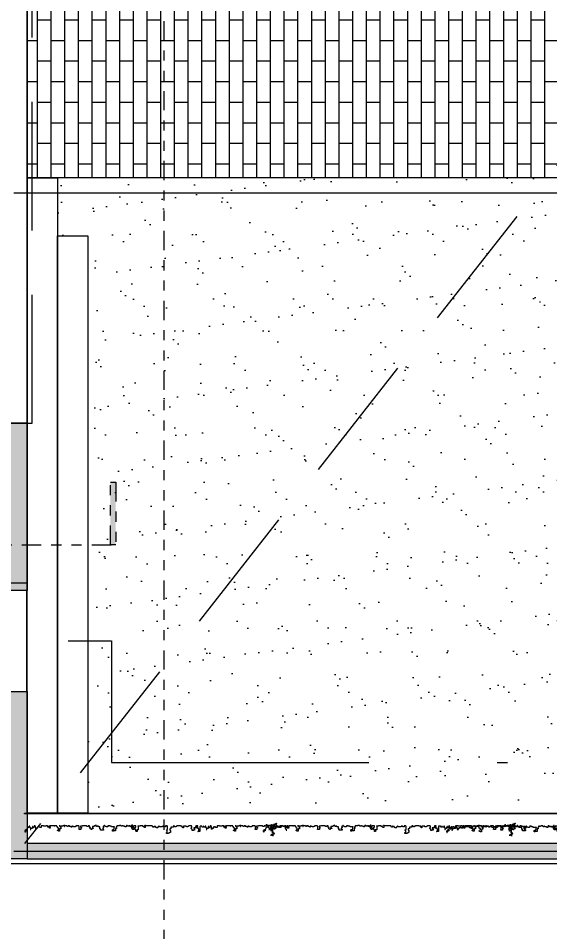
# Model space of a CAD drawing. Header units: metres. Extents: x -54 to 264, y -14 to 31.
# Drawn here: x 5.87 to 11.12, y -0.67 to 8.35 of the extents above; entities that cross this region are included whole.
import ezdxf
from ezdxf.enums import TextEntityAlignment as Align

# ---------------------------------------------------------------- set-up
doc = ezdxf.new("R2010")
doc.units = ezdxf.units.M
doc.header["$LTSCALE"] = 0.001
for name, pattern in [('CENTERX2', [101.6, 63.5, -12.7, 12.7, -12.7]), ('DIVIDEX2', [63.5, 25.4, -12.7, 0, -12.7, 0, -12.7]), ('HIDDENX2', [19.05, 12.7, -6.35])]:
    doc.linetypes.add(name, pattern=pattern)
doc.layers.get('0').update_dxf_attribs({"lineweight": 13, "true_color": 0x000000})
for name, color, linetype, lineweight, true_color in [('Jach-Anotaciones-Hatch-Lum100%', 7, 'Continuous', 13, 0x000000), ('Jach-Anotaciones-Hatch-Lum50%', 9, 'Continuous', 13, 0x808080), ('Jach-Anotaciones-Hatch-Lum80%', 250, 'Continuous', 13, 0x333333), ('JACH-Anotaciones-Lineas-CORTE', 7, 'DIVIDEX2', 18, 0x000000), ('JACH-Anotaciones-Lineas-CORTE @ 0.075', 7, 'DIVIDEX2', 18, 0x000000), ('JACH-Anotaciones-Lineas-EJES', 7, 'CENTERX2', 9, 0x666666), ('JACH-Arq-Lineas-Piso', 7, 'Continuous', 13, 0x1a1a1a), ('JACH-Arq-Lineas-Proyeccion', 250, 'HIDDENX2', 13, 0x333333), ('JACH-Arq-Líneas-ProyeccionCerramientos', 7, 'HIDDENX2', 13, 0x000000), ('JACH-Arq-Mobiliario01-', 250, 'Continuous', 9, 0x333333), ('JACH-ArqPaisaje-Vegetación', 7, 'Continuous', 13, 0x999999)]:
    doc.layers.add(name, color=color, linetype=linetype, lineweight=lineweight, true_color=true_color)
doc.layers.add('JACH-Arq-Muros01-Carga', color=3, linetype='Continuous', lineweight=25)
doc.styles.add('01c-Arial-JACH(3mm)', font='arial.ttf', dxfattribs={"height": 3})

# ---------------------------------------------------------------- blocks, each defined once
blk = doc.blocks.new('A$C686239C3')
at = {"linetype": 'Continuous'}
for p, q in [((0.026, 3.382), (0.026, 3.398)), ((0.026, 3.398), (0.03, 3.398)), ((0.042, 3.382), (0.026, 3.382)), ((0.03, 3.398), (0.03, 3.402)), ((0.03, 3.402), (0.034, 3.402)), ((0.034, 3.434), (0.034, 3.446)), ((0.034, 3.446), (0.042, 3.446)), ((0.038, 3.434), (0.034, 3.434)), ((0.034, 3.402), (0.034, 3.422)), ((0.034, 3.422), (0.038, 3.422)), ((0.038, 3.43), (0.038, 3.434)), ((0.042, 3.43), (0.038, 3.43)), ((0.038, 3.422), (0.038, 3.426)), ((0.038, 3.426), (0.042, 3.426)), ((0.042, 3.446), (0.042, 3.45)), ((0.042, 3.45), (0.046, 3.45)), ((0.042, 3.426), (0.042, 3.43)), ((0.042, 3.378), (0.042, 3.382)), ((0.046, 3.378), (0.042, 3.378)), ((0.046, 3.45), (0.046, 3.454)), ((0.046, 3.454), (0.051, 3.454)), ((0.046, 3.366), (0.046, 3.378)), ((0.049, 3.458), (0.057, 3.458)), ((0.049, 3.45), (0.049, 3.458)), ((0.053, 3.462), (0.053, 3.43)), ((0.057, 3.462), (0.053, 3.462)), ((0.053, 3.43), (0.065, 3.43)), ((0.057, 3.458), (0.057, 3.462)), ((0.065, 3.43), (0.065, 3.434)), ((0.065, 3.434), (0.069, 3.434)), ((0.069, 3.442), (0.085, 3.442)), ((0.069, 3.434), (0.069, 3.442)), ((0.085, 3.45), (0.089, 3.45)), ((0.085, 3.442), (0.085, 3.45)), ((0.089, 3.45), (0.089, 3.454)), ((0, 3.321), (0, 3.317)), ((0, 3.317), (0.004, 3.317)), ((0, 3.305), (0, 3.302)), ((0.004, 3.305), (0, 3.305)), ((0, 3.302), (0.008, 3.302)), ((0.004, 3.317), (0.004, 3.305)), ((0.008, 3.302), (0.008, 3.298)), ((0.008, 3.298), (0.016, 3.298)), ((0.011, 3.29), (0.011, 3.31)), ((0.011, 3.31), (0.027, 3.31)), ((0.012, 3.298), (0.012, 3.278)), ((0.016, 3.298), (0.012, 3.298)), ((0.012, 3.278), (0.02, 3.278)), ((0.014, 3.248), (0.022, 3.248)), ((0.02, 3.26), (0.015, 3.26)), ((0.015, 3.26), (0.015, 3.258)), ((0.015, 3.258), (0.019, 3.258)), ((0.016, 3.253), (0.015, 3.253)), ((0.015, 3.253), (0.015, 3.251)), ((0.015, 3.251), (0.016, 3.251)), ((0.019, 3.255), (0.016, 3.255)), ((0.016, 3.255), (0.016, 3.253)), ((0.016, 3.251), (0.016, 3.249)), ((0.029, 3.256), (0.017, 3.256)), ((0.017, 3.256), (0.017, 3.252)), ((0.023, 3.284), (0.018, 3.284)), ((0.018, 3.284), (0.018, 3.281)), ((0.018, 3.281), (0.025, 3.281)), ((0.019, 3.258), (0.019, 3.255)), ((0.02, 3.278), (0.02, 3.292)), ((0.02, 3.292), (0.023, 3.292)), ((0.02, 3.259), (0.02, 3.26)), ((0.024, 3.259), (0.02, 3.259)), ((0.022, 3.267), (0.021, 3.267)), ((0.021, 3.267), (0.021, 3.265)), ((0.021, 3.265), (0.025, 3.265)), ((0.025, 3.269), (0.022, 3.269)), ((0.022, 3.269), (0.022, 3.267)), ((0.022, 3.248), (0.022, 3.244)), ((0.023, 3.292), (0.023, 3.284)), ((0.025, 3.27), (0.023, 3.27)), ((0.023, 3.27), (0.023, 3.266)), ((0.023, 3.266), (0.025, 3.266)), ((0.026, 3.26), (0.024, 3.26)), ((0.024, 3.26), (0.024, 3.259)), ((0.025, 3.281), (0.025, 3.287)), ((0.025, 3.287), (0.029, 3.287)), ((0.029, 3.271), (0.025, 3.271)), ((0.025, 3.271), (0.025, 3.27)), ((0.025, 3.266), (0.025, 3.269)), ((0.025, 3.265), (0.025, 3.26)), ((0.025, 3.26), (0.026, 3.26)), ((0.037, 3.252), (0.025, 3.252)), ((0.025, 3.252), (0.029, 3.252)), ((0.038, 3.326), (0.026, 3.326)), ((0.026, 3.326), (0.034, 3.326)), ((0.027, 3.31), (0.027, 3.306)), ((0.027, 3.306), (0.039, 3.306)), ((0.039, 3.276), (0.028, 3.276)), ((0.028, 3.276), (0.028, 3.269)), ((0.028, 3.269), (0.029, 3.269)), ((0.029, 3.287), (0.029, 3.281)), ((0.029, 3.281), (0.035, 3.281)), ((0.029, 3.269), (0.029, 3.271)), ((0.029, 3.252), (0.029, 3.256)), ((0.038, 3.346), (0.03, 3.346)), ((0.03, 3.346), (0.034, 3.346)), ((0.034, 3.358), (0.034, 3.362)), ((0.034, 3.362), (0.042, 3.362)), ((0.034, 3.346), (0.034, 3.358)), ((0.034, 3.358), (0.038, 3.358)), ((0.038, 3.358), (0.034, 3.358)), ((0.034, 3.326), (0.034, 3.334)), ((0.034, 3.334), (0.038, 3.334)), ((0.034, 3.314), (0.034, 3.322)), ((0.034, 3.322), (0.038, 3.322)), ((0.042, 3.314), (0.034, 3.314)), ((0.039, 3.306), (0.035, 3.306)), ((0.035, 3.306), (0.035, 3.302)), ((0.035, 3.302), (0.047, 3.302)), ((0.035, 3.281), (0.035, 3.287)), ((0.035, 3.287), (0.04, 3.287)), ((0.038, 3.289), (0.036, 3.289)), ((0.036, 3.289), (0.036, 3.274)), ((0.037, 3.248), (0.037, 3.252)), ((0.053, 3.248), (0.037, 3.248)), ((0.038, 3.334), (0.038, 3.346)), ((0.038, 3.322), (0.038, 3.326)), ((0.039, 3.297), (0.038, 3.297)), ((0.038, 3.297), (0.04, 3.297)), ((0.038, 3.283), (0.038, 3.289)), ((0.04, 3.283), (0.038, 3.283)), ((0.039, 3.293), (0.039, 3.297)), ((0.04, 3.297), (0.04, 3.299)), ((0.04, 3.299), (0.044, 3.299)), ((0.04, 3.287), (0.04, 3.283)), ((0.04, 3.28), (0.04, 3.276)), ((0.052, 3.28), (0.04, 3.28)), ((0.042, 3.362), (0.042, 3.366)), ((0.042, 3.366), (0.046, 3.366)), ((0.042, 3.31), (0.042, 3.314)), ((0.05, 3.31), (0.042, 3.31)), ((0.044, 3.299), (0.044, 3.297)), ((0.044, 3.297), (0.049, 3.297)), ((0.045, 3.3), (0.045, 3.303)), ((0.045, 3.303), (0.048, 3.303)), ((0.049, 3.3), (0.045, 3.3)), ((0.047, 3.302), (0.047, 3.306)), ((0.048, 3.307), (0.048, 3.309)), ((0.049, 3.307), (0.048, 3.307)), ((0.048, 3.303), (0.048, 3.305)), ((0.048, 3.305), (0.049, 3.305)), ((0.048, 3.26), (0.052, 3.26)), ((0.056, 3.26), (0.048, 3.26)), ((0.049, 3.305), (0.049, 3.307)), ((0.049, 3.297), (0.049, 3.3)), ((0.052, 3.26), (0.052, 3.28)), ((0.053, 3.268), (0.053, 3.248)), ((0.085, 3.268), (0.053, 3.268)), ((0.056, 3.256), (0.056, 3.26)), ((0.064, 3.256), (0.056, 3.256)), ((0.06, 3.252), (0.064, 3.252)), ((0.06, 3.241), (0.06, 3.252)), ((0.064, 3.252), (0.064, 3.256)), ((0.085, 3.264), (0.085, 3.268)), ((0.121, 3.264), (0.085, 3.264)), ((0.088, 3.268), (0.088, 3.256)), ((0.112, 3.268), (0.088, 3.268)), ((0.088, 3.256), (0.092, 3.256)), ((0.092, 3.256), (0.092, 3.252)), ((0.092, 3.252), (0.096, 3.252)), ((0.096, 3.252), (0.096, 3.248)), ((0.096, 3.248), (0.1, 3.248)), ((0.1, 3.248), (0.1, 3.244)), ((0.112, 3.272), (0.112, 3.268)), ((0.116, 3.272), (0.112, 3.272)), ((0.116, 3.276), (0.116, 3.272)), ((0.128, 3.276), (0.116, 3.276)), ((0.137, 3.272), (0.121, 3.272)), ((0.121, 3.272), (0.121, 3.264)), ((0.128, 3.284), (0.128, 3.276)), ((0.132, 3.284), (0.128, 3.284)), ((0.132, 3.288), (0.132, 3.284)), ((0.136, 3.288), (0.132, 3.288)), ((0.136, 3.276), (0.136, 3.288)), ((0.14, 3.276), (0.136, 3.276)), ((0.137, 3.264), (0.137, 3.272)), ((0.141, 3.264), (0.137, 3.264)), ((0.14, 3.272), (0.14, 3.276)), ((0.144, 3.272), (0.14, 3.272)), ((0.141, 3.252), (0.141, 3.264)), ((0.144, 3.252), (0.141, 3.252)), ((0.144, 3.268), (0.144, 3.272)), ((0.152, 3.268), (0.144, 3.268)), ((0.148, 3.256), (0.144, 3.256)), ((0.144, 3.256), (0.144, 3.252)), ((0.148, 3.252), (0.148, 3.256)), ((0.152, 3.252), (0.148, 3.252)), ((0.152, 3.272), (0.152, 3.268)), ((0.168, 3.272), (0.152, 3.272)), ((0.16, 3.268), (0.152, 3.268)), ((0.152, 3.268), (0.156, 3.268)), ((0.152, 3.248), (0.152, 3.252)), ((0.16, 3.248), (0.152, 3.248)), ((0.156, 3.268), (0.156, 3.264)), ((0.156, 3.264), (0.16, 3.264)), ((0.022, 3.192), (0.018, 3.192)), ((0.018, 3.192), (0.018, 3.18)), ((0.018, 3.18), (0.022, 3.18)), ((0.022, 3.244), (0.03, 3.244)), ((0.03, 3.196), (0.022, 3.196)), ((0.022, 3.196), (0.022, 3.192)), ((0.022, 3.18), (0.022, 3.176)), ((0.022, 3.176), (0.038, 3.176)), ((0.03, 3.236), (0.026, 3.236)), ((0.026, 3.236), (0.026, 3.232)), ((0.026, 3.232), (0.038, 3.232)), ((0.03, 3.224), (0.026, 3.224)), ((0.026, 3.224), (0.026, 3.212)), ((0.026, 3.212), (0.034, 3.212)), ((0.03, 3.2), (0.026, 3.2)), ((0.026, 3.2), (0.03, 3.2)), ((0.028, 3.161), (0.028, 3.182)), ((0.028, 3.161), (0.032, 3.161)), ((0.03, 3.244), (0.03, 3.236)), ((0.038, 3.232), (0.03, 3.232)), ((0.03, 3.232), (0.03, 3.224)), ((0.034, 3.212), (0.03, 3.212)), ((0.03, 3.212), (0.03, 3.2)), ((0.03, 3.2), (0.03, 3.196)), ((0.032, 3.161), (0.032, 3.153)), ((0.032, 3.153), (0.04, 3.153)), ((0.032, 3.133), (0.032, 3.126)), ((0.036, 3.133), (0.032, 3.133)), ((0.036, 3.137), (0.036, 3.133)), ((0.04, 3.137), (0.036, 3.137)), ((0.04, 3.153), (0.04, 3.137)), ((0.064, 3.241), (0.06, 3.241)), ((0.064, 3.237), (0.064, 3.241)), ((0.072, 3.237), (0.064, 3.237)), ((0.072, 3.233), (0.072, 3.237)), ((0.08, 3.233), (0.072, 3.233)), ((0.08, 3.244), (0.08, 3.233)), ((0.1, 3.244), (0.08, 3.244)), ((0.028, 3.126), (0.028, 3.106)), ((0.032, 3.126), (0.028, 3.126)), ((0.028, 3.106), (0.032, 3.106)), ((0.028, 3.026), (0.028, 2.998)), ((0.032, 3.026), (0.028, 3.026)), ((0.032, 3.106), (0.032, 3.078)), ((0.032, 3.078), (0.036, 3.078)), ((0.032, 3.03), (0.032, 3.026)), ((0.036, 3.03), (0.032, 3.03)), ((0.036, 3.078), (0.036, 3.054)), ((0.036, 3.054), (0.048, 3.054)), ((0.036, 3.038), (0.036, 3.03)), ((0.072, 3.038), (0.036, 3.038)), ((0.048, 3.062), (0.052, 3.062)), ((0.048, 3.054), (0.048, 3.062)), ((0.052, 3.066), (0.06, 3.066)), ((0.052, 3.062), (0.052, 3.066)), ((0.06, 3.066), (0.06, 3.058)), ((0.06, 3.058), (0.08, 3.058)), ((0.072, 3.034), (0.072, 3.038)), ((0.08, 3.034), (0.072, 3.034)), ((0.08, 3.058), (0.08, 3.034)), ((0.028, 2.998), (0.032, 2.998)), ((0.032, 2.998), (0.032, 2.994)), ((0.032, 2.994), (0.04, 2.994)), ((0.032, 2.91), (0.032, 2.89)), ((0.036, 2.91), (0.032, 2.91)), ((0.032, 2.89), (0.04, 2.89)), ((0.036, 2.95), (0.036, 2.938)), ((0.04, 2.95), (0.036, 2.95)), ((0.036, 2.938), (0.048, 2.938)), ((0.036, 2.914), (0.036, 2.91)), ((0.044, 2.914), (0.036, 2.914)), ((0.04, 2.994), (0.04, 2.986)), ((0.04, 2.986), (0.044, 2.986)), ((0.04, 2.962), (0.04, 2.95)), ((0.044, 2.962), (0.04, 2.962)), ((0.044, 2.922), (0.04, 2.922)), ((0.04, 2.922), (0.04, 2.914)), ((0.04, 2.914), (0.044, 2.914)), ((0.04, 2.89), (0.04, 2.878)), ((0.044, 2.986), (0.044, 2.962)), ((0.044, 2.93), (0.044, 2.922)), ((0.048, 2.93), (0.044, 2.93)), ((0.048, 2.938), (0.048, 2.93)), ((0.024, 2.846), (0.024, 2.834)), ((0.032, 2.846), (0.024, 2.846)), ((0.024, 2.834), (0.028, 2.834)), ((0.028, 2.87), (0.028, 2.846)), ((0.032, 2.87), (0.028, 2.87)), ((0.028, 2.846), (0.036, 2.846)), ((0.028, 2.834), (0.028, 2.826)), ((0.028, 2.826), (0.032, 2.826)), ((0.028, 2.782), (0.028, 2.77)), ((0.036, 2.782), (0.028, 2.782)), ((0.028, 2.778), (0.032, 2.778)), ((0.028, 2.77), (0.028, 2.778)), ((0.032, 2.874), (0.032, 2.87)), ((0.036, 2.874), (0.032, 2.874)), ((0.032, 2.842), (0.032, 2.846)), ((0.04, 2.842), (0.032, 2.842)), ((0.032, 2.826), (0.032, 2.818)), ((0.032, 2.818), (0.036, 2.818)), ((0.032, 2.782), (0.04, 2.782)), ((0.032, 2.778), (0.032, 2.782)), ((0.036, 2.878), (0.036, 2.874)), ((0.04, 2.878), (0.036, 2.878)), ((0.036, 2.846), (0.036, 2.838)), ((0.036, 2.838), (0.04, 2.838)), ((0.036, 2.818), (0.036, 2.782)), ((0.04, 2.838), (0.04, 2.842)), ((0.04, 2.786), (0.044, 2.786)), ((0.04, 2.782), (0.04, 2.786)), ((0.044, 2.794), (0.068, 2.794)), ((0.044, 2.786), (0.044, 2.794)), ((0.068, 2.794), (0.068, 2.782)), ((0.068, 2.782), (0.072, 2.782)), ((0.072, 2.782), (0.072, 2.778)), ((0.072, 2.778), (0.1, 2.778)), ((0.1, 2.778), (0.1, 2.762)), ((0.028, 2.698), (0.028, 2.674)), ((0.032, 2.698), (0.028, 2.698)), ((0.028, 2.674), (0.032, 2.674)), ((0.032, 2.742), (0.032, 2.714)), ((0.04, 2.742), (0.032, 2.742)), ((0.032, 2.714), (0.036, 2.714)), ((0.032, 2.71), (0.032, 2.706)), ((0.036, 2.71), (0.032, 2.71)), ((0.032, 2.71), (0.036, 2.71)), ((0.032, 2.706), (0.032, 2.71)), ((0.032, 2.706), (0.032, 2.698)), ((0.036, 2.706), (0.032, 2.706)), ((0.032, 2.674), (0.032, 2.654)), ((0.032, 2.654), (0.04, 2.654)), ((0.036, 2.714), (0.036, 2.71)), ((0.036, 2.71), (0.036, 2.706)), ((0.04, 2.746), (0.04, 2.742)), ((0.044, 2.746), (0.04, 2.746)), ((0.04, 2.654), (0.04, 2.65)), ((0.04, 2.65), (0.048, 2.65)), ((0.044, 2.75), (0.044, 2.746)), ((0.052, 2.75), (0.044, 2.75)), ((0.048, 2.654), (0.048, 2.65)), ((0.048, 2.65), (0.048, 2.654)), ((0.048, 2.65), (0.052, 2.65)), ((0.048, 2.642), (0.048, 2.65)), ((0.048, 2.65), (0.052, 2.65)), ((0.052, 2.754), (0.052, 2.75)), ((0.06, 2.754), (0.052, 2.754)), ((0.052, 2.654), (0.06, 2.654)), ((0.052, 2.65), (0.052, 2.654)), ((0.052, 2.65), (0.052, 2.642)), ((0.06, 2.766), (0.06, 2.754)), ((0.076, 2.766), (0.06, 2.766)), ((0.06, 2.654), (0.06, 2.642)), ((0.076, 2.762), (0.076, 2.766)), ((0.084, 2.762), (0.076, 2.762)), ((0.084, 2.754), (0.084, 2.762)), ((0.088, 2.754), (0.084, 2.754)), ((0.088, 2.75), (0.088, 2.754)), ((0.092, 2.75), (0.088, 2.75)), ((0.092, 2.754), (0.092, 2.75)), ((0.096, 2.754), (0.092, 2.754)), ((0.096, 2.762), (0.096, 2.754)), ((0.1, 2.762), (0.096, 2.762)), ((0.028, 2.618), (0.028, 2.602)), ((0.036, 2.618), (0.028, 2.618)), ((0.028, 2.602), (0.036, 2.602)), ((0.032, 2.642), (0.032, 2.634)), ((0.036, 2.642), (0.032, 2.642)), ((0.032, 2.638), (0.036, 2.638)), ((0.032, 2.634), (0.032, 2.638)), ((0.032, 2.566), (0.032, 2.534)), ((0.036, 2.566), (0.032, 2.566)), ((0.032, 2.534), (0.052, 2.534)), ((0.036, 2.646), (0.036, 2.642)), ((0.036, 2.642), (0.036, 2.646)), ((0.036, 2.642), (0.048, 2.642)), ((0.036, 2.638), (0.036, 2.642)), ((0.052, 2.642), (0.036, 2.642)), ((0.036, 2.622), (0.036, 2.618)), ((0.048, 2.622), (0.036, 2.622)), ((0.036, 2.602), (0.036, 2.566)), ((0.044, 2.63), (0.044, 2.626)), ((0.048, 2.63), (0.044, 2.63)), ((0.044, 2.626), (0.048, 2.626)), ((0.048, 2.634), (0.048, 2.63)), ((0.052, 2.634), (0.048, 2.634)), ((0.048, 2.626), (0.048, 2.622)), ((0.052, 2.642), (0.052, 2.634)), ((0.06, 2.642), (0.052, 2.642)), ((0.052, 2.534), (0.052, 2.518)), ((0.032, 2.454), (0.032, 2.442)), ((0.04, 2.454), (0.032, 2.454)), ((0.032, 2.442), (0.044, 2.442)), ((0.04, 2.458), (0.04, 2.454)), ((0.052, 2.458), (0.04, 2.458)), ((0.04, 2.426), (0.04, 2.418)), ((0.056, 2.426), (0.04, 2.426)), ((0.04, 2.418), (0.048, 2.418)), ((0.044, 2.51), (0.044, 2.498)), ((0.048, 2.51), (0.044, 2.51)), ((0.044, 2.498), (0.048, 2.498)), ((0.044, 2.442), (0.044, 2.438)), ((0.044, 2.438), (0.048, 2.438)), ((0.048, 2.518), (0.048, 2.506)), ((0.052, 2.518), (0.048, 2.518)), ((0.048, 2.506), (0.048, 2.51)), ((0.048, 2.498), (0.048, 2.482)), ((0.048, 2.482), (0.064, 2.482)), ((0.048, 2.438), (0.048, 2.434)), ((0.048, 2.434), (0.056, 2.434)), ((0.048, 2.418), (0.048, 2.414)), ((0.048, 2.414), (0.064, 2.414)), ((0.052, 2.462), (0.052, 2.458)), ((0.072, 2.462), (0.052, 2.462)), ((0.056, 2.434), (0.056, 2.426)), ((0.064, 2.482), (0.064, 2.466)), ((0.064, 2.466), (0.08, 2.466)), ((0.064, 2.414), (0.064, 2.402)), ((0.072, 2.466), (0.072, 2.462)), ((0.08, 2.466), (0.072, 2.466)), ((0.036, 2.386), (0.036, 2.378)), ((0.052, 2.386), (0.036, 2.386)), ((0.036, 2.378), (0.044, 2.378)), ((0.036, 2.358), (0.036, 2.354)), ((0.044, 2.358), (0.036, 2.358)), ((0.036, 2.354), (0.048, 2.354)), ((0.036, 2.334), (0.036, 2.31)), ((0.04, 2.334), (0.036, 2.334)), ((0.036, 2.31), (0.04, 2.31)), ((0.04, 2.338), (0.04, 2.334)), ((0.048, 2.338), (0.04, 2.338)), ((0.04, 2.31), (0.04, 2.306)), ((0.04, 2.306), (0.104, 2.306)), ((0.044, 2.378), (0.044, 2.374)), ((0.044, 2.374), (0.048, 2.374)), ((0.044, 2.362), (0.044, 2.358)), ((0.048, 2.362), (0.044, 2.362)), ((0.048, 2.374), (0.048, 2.362)), ((0.048, 2.354), (0.048, 2.338)), ((0.052, 2.39), (0.052, 2.386)), ((0.056, 2.39), (0.052, 2.39)), ((0.056, 2.394), (0.056, 2.39)), ((0.06, 2.394), (0.056, 2.394)), ((0.06, 2.398), (0.06, 2.394)), ((0.08, 2.398), (0.06, 2.398)), ((0.06, 2.29), (0.06, 2.266)), ((0.068, 2.29), (0.06, 2.29)), ((0.064, 2.402), (0.068, 2.402)), ((0.068, 2.402), (0.068, 2.394)), ((0.068, 2.394), (0.076, 2.394)), ((0.068, 2.294), (0.068, 2.29)), ((0.096, 2.294), (0.068, 2.294)), ((0.076, 2.394), (0.076, 2.39)), ((0.076, 2.39), (0.08, 2.39)), ((0.08, 2.39), (0.08, 2.398)), ((0.096, 2.29), (0.096, 2.294)), ((0.1, 2.29), (0.096, 2.29)), ((0.1, 2.286), (0.1, 2.29)), ((0.104, 2.286), (0.1, 2.286)), ((0.104, 2.306), (0.104, 2.282)), ((0.104, 2.282), (0.104, 2.286)), ((0.028, 2.278), (0.028, 2.254)), ((0.04, 2.278), (0.028, 2.278)), ((0.028, 2.254), (0.04, 2.254)), ((0.032, 2.198), (0.032, 2.162)), ((0.036, 2.198), (0.032, 2.198)), ((0.036, 2.202), (0.036, 2.198)), ((0.052, 2.202), (0.036, 2.202)), ((0.04, 2.274), (0.04, 2.278)), ((0.044, 2.274), (0.04, 2.274)), ((0.04, 2.254), (0.04, 2.25)), ((0.04, 2.25), (0.052, 2.25)), ((0.044, 2.262), (0.044, 2.274)), ((0.048, 2.262), (0.044, 2.262)), ((0.048, 2.266), (0.048, 2.262)), ((0.06, 2.266), (0.048, 2.266)), ((0.052, 2.254), (0.056, 2.254)), ((0.052, 2.25), (0.052, 2.254)), ((0.052, 2.198), (0.052, 2.202)), ((0.056, 2.198), (0.052, 2.198)), ((0.056, 2.254), (0.056, 2.226)), ((0.056, 2.226), (0.064, 2.226)), ((0.056, 2.194), (0.056, 2.198)), ((0.064, 2.194), (0.056, 2.194)), ((0.064, 2.23), (0.068, 2.23)), ((0.064, 2.226), (0.064, 2.23)), ((0.064, 2.198), (0.064, 2.194)), ((0.068, 2.198), (0.064, 2.198)), ((0.068, 2.238), (0.088, 2.238)), ((0.068, 2.23), (0.068, 2.238)), ((0.068, 2.202), (0.068, 2.198)), ((0.072, 2.202), (0.068, 2.202)), ((0.072, 2.206), (0.072, 2.202)), ((0.092, 2.206), (0.072, 2.206)), ((0.088, 2.238), (0.088, 2.222)), ((0.088, 2.222), (0.092, 2.222)), ((0.092, 2.222), (0.092, 2.206)), ((0.032, 2.162), (0.036, 2.162)), ((0.032, 2.05), (0.032, 2.006)), ((0.036, 2.05), (0.032, 2.05)), ((0.036, 2.162), (0.036, 2.154)), ((0.036, 2.154), (0.04, 2.154)), ((0.036, 2.126), (0.036, 2.09)), ((0.04, 2.126), (0.036, 2.126)), ((0.036, 2.09), (0.056, 2.09)), ((0.036, 2.074), (0.036, 2.05)), ((0.048, 2.074), (0.036, 2.074)), ((0.04, 2.154), (0.04, 2.15)), ((0.04, 2.15), (0.044, 2.15)), ((0.04, 2.13), (0.04, 2.126)), ((0.044, 2.13), (0.04, 2.13)), ((0.044, 2.15), (0.044, 2.13)), ((0.048, 2.078), (0.048, 2.074)), ((0.052, 2.078), (0.048, 2.078)), ((0.052, 2.082), (0.052, 2.078)), ((0.056, 2.082), (0.052, 2.082)), ((0.056, 2.09), (0.056, 2.082)), ((0.032, 2.006), (0.036, 2.006)), ((0.032, 1.97), (0.032, 1.958)), ((0.036, 1.97), (0.032, 1.97)), ((0.032, 1.958), (0.048, 1.958)), ((0.036, 2.006), (0.036, 1.994)), ((0.036, 1.994), (0.044, 1.994)), ((0.036, 1.974), (0.036, 1.97)), ((0.04, 1.974), (0.036, 1.974)), ((0.04, 1.978), (0.04, 1.974)), ((0.044, 1.978), (0.04, 1.978)), ((0.044, 1.994), (0.044, 1.978)), ((0.048, 1.958), (0.048, 1.926)), ((0.048, 1.926), (0.068, 1.926)), ((0.068, 1.926), (0.068, 1.91)), ((0.032, 1.874), (0.032, 1.854)), ((0.036, 1.874), (0.032, 1.874)), ((0.032, 1.854), (0.044, 1.854)), ((0.036, 1.882), (0.036, 1.874)), ((0.08, 1.882), (0.036, 1.882)), ((0.036, 1.834), (0.036, 1.815)), ((0.04, 1.834), (0.036, 1.834)), ((0.036, 1.815), (0.044, 1.815)), ((0.04, 1.838), (0.04, 1.834)), ((0.044, 1.838), (0.04, 1.838)), ((0.044, 1.854), (0.044, 1.838)), ((0.044, 1.815), (0.044, 1.775)), ((0.068, 1.91), (0.088, 1.91)), ((0.08, 1.874), (0.08, 1.882)), ((0.084, 1.874), (0.08, 1.874)), ((0.084, 1.87), (0.084, 1.874)), ((0.092, 1.87), (0.084, 1.87)), ((0.088, 1.914), (0.092, 1.914)), ((0.088, 1.91), (0.088, 1.914)), ((0.092, 1.918), (0.119, 1.918)), ((0.092, 1.914), (0.092, 1.918)), ((0.092, 1.874), (0.092, 1.87)), ((0.096, 1.874), (0.092, 1.874)), ((0.096, 1.878), (0.096, 1.874)), ((0.119, 1.878), (0.096, 1.878)), ((0.119, 1.918), (0.119, 1.91)), ((0.119, 1.91), (0.123, 1.91)), ((0.119, 1.866), (0.119, 1.878)), ((0.131, 1.866), (0.119, 1.866)), ((0.123, 1.91), (0.123, 1.902)), ((0.123, 1.902), (0.127, 1.902)), ((0.127, 1.902), (0.127, 1.894)), ((0.127, 1.894), (0.131, 1.894)), ((0.131, 1.894), (0.131, 1.866)), ((0.036, 1.771), (0.036, 1.767)), ((0.04, 1.771), (0.036, 1.771)), ((0.036, 1.767), (0.04, 1.767)), ((0.036, 1.707), (0.036, 1.703)), ((0.04, 1.707), (0.036, 1.707)), ((0.036, 1.703), (0.048, 1.703)), ((0.04, 1.775), (0.04, 1.771)), ((0.044, 1.775), (0.04, 1.775)), ((0.04, 1.767), (0.04, 1.763)), ((0.04, 1.763), (0.044, 1.763)), ((0.04, 1.723), (0.04, 1.707)), ((0.04, 1.719), (0.04, 1.723)), ((0.04, 1.723), (0.04, 1.719)), ((0.044, 1.723), (0.04, 1.723)), ((0.04, 1.687), (0.04, 1.683)), ((0.048, 1.687), (0.04, 1.687)), ((0.044, 1.763), (0.044, 1.755)), ((0.044, 1.755), (0.056, 1.755)), ((0.044, 1.727), (0.044, 1.723)), ((0.052, 1.727), (0.044, 1.727)), ((0.048, 1.703), (0.048, 1.687)), ((0.052, 1.735), (0.052, 1.727)), ((0.056, 1.735), (0.052, 1.735)), ((0.056, 1.755), (0.056, 1.735)), ((0.02, 1.587), (0.052, 1.587)), ((0.02, 1.583), (0.02, 1.587)), ((0.024, 1.583), (0.02, 1.583)), ((0.024, 1.591), (0.024, 1.583)), ((0.032, 1.591), (0.024, 1.591)), ((0.028, 1.679), (0.028, 1.671)), ((0.036, 1.679), (0.028, 1.679)), ((0.028, 1.671), (0.032, 1.671)), ((0.032, 1.671), (0.032, 1.591)), ((0.036, 1.683), (0.036, 1.679)), ((0.04, 1.683), (0.036, 1.683)), ((0.04, 1.571), (0.04, 1.555)), ((0.048, 1.571), (0.04, 1.571)), ((0.048, 1.575), (0.048, 1.571)), ((0.052, 1.575), (0.048, 1.575)), ((0.052, 1.587), (0.052, 1.575)), ((0.028, 1.551), (0.028, 1.539)), ((0.032, 1.551), (0.028, 1.551)), ((0.028, 1.539), (0.032, 1.539)), ((0.028, 1.495), (0.084, 1.495)), ((0.036, 1.495), (0.028, 1.495)), ((0.028, 1.459), (0.028, 1.431)), ((0.032, 1.459), (0.028, 1.459)), ((0.032, 1.555), (0.032, 1.551)), ((0.04, 1.555), (0.032, 1.555)), ((0.032, 1.539), (0.032, 1.519)), ((0.032, 1.519), (0.036, 1.519)), ((0.032, 1.463), (0.032, 1.459)), ((0.048, 1.463), (0.032, 1.463)), ((0.036, 1.519), (0.036, 1.491)), ((0.036, 1.491), (0.036, 1.495)), ((0.048, 1.455), (0.048, 1.463)), ((0.08, 1.455), (0.048, 1.455)), ((0.08, 1.459), (0.08, 1.455)), ((0.084, 1.459), (0.08, 1.459)), ((0.084, 1.495), (0.084, 1.475)), ((0.084, 1.475), (0.092, 1.475)), ((0.084, 1.463), (0.084, 1.459)), ((0.1, 1.463), (0.084, 1.463)), ((0.092, 1.479), (0.104, 1.479)), ((0.092, 1.475), (0.092, 1.479)), ((0.1, 1.467), (0.1, 1.463)), ((0.104, 1.467), (0.1, 1.467)), ((0.104, 1.479), (0.104, 1.467)), ((0.015, 1.414), (0.041, 1.414)), ((0.02, 1.419), (0.02, 1.407)), ((0.02, 1.407), (0.028, 1.407)), ((0.028, 1.351), (0.024, 1.351)), ((0.024, 1.351), (0.024, 1.339)), ((0.024, 1.339), (0.028, 1.339)), ((0.028, 1.431), (0.04, 1.431)), ((0.028, 1.407), (0.028, 1.403)), ((0.028, 1.403), (0.036, 1.403)), ((0.036, 1.355), (0.028, 1.355)), ((0.028, 1.355), (0.028, 1.351)), ((0.028, 1.339), (0.028, 1.335)), ((0.028, 1.335), (0.044, 1.335)), ((0.036, 1.395), (0.032, 1.395)), ((0.032, 1.395), (0.032, 1.391)), ((0.032, 1.391), (0.044, 1.391)), ((0.036, 1.383), (0.032, 1.383)), ((0.032, 1.383), (0.032, 1.371)), ((0.032, 1.371), (0.04, 1.371)), ((0.036, 1.359), (0.032, 1.359)), ((0.032, 1.359), (0.036, 1.359)), ((0.036, 1.419), (0.048, 1.419)), ((0.036, 1.407), (0.036, 1.419)), ((0.04, 1.407), (0.036, 1.407)), ((0.036, 1.403), (0.036, 1.395)), ((0.044, 1.391), (0.036, 1.391)), ((0.036, 1.391), (0.036, 1.383)), ((0.04, 1.371), (0.036, 1.371)), ((0.036, 1.371), (0.036, 1.359)), ((0.036, 1.359), (0.036, 1.355)), ((0.04, 1.431), (0.04, 1.427)), ((0.04, 1.427), (0.052, 1.427)), ((0.04, 1.411), (0.04, 1.407)), ((0.048, 1.411), (0.04, 1.411)), ((0.044, 1.335), (0.044, 1.319)), ((0.048, 1.427), (0.052, 1.427)), ((0.048, 1.419), (0.048, 1.427)), ((0.048, 1.415), (0.048, 1.411)), ((0.056, 1.415), (0.048, 1.415)), ((0.052, 1.431), (0.06, 1.431)), ((0.052, 1.427), (0.052, 1.431)), ((0.052, 1.427), (0.052, 1.423)), ((0.052, 1.423), (0.056, 1.423)), ((0.056, 1.407), (0.052, 1.407)), ((0.056, 1.423), (0.056, 1.415)), ((0.056, 1.411), (0.056, 1.407)), ((0.06, 1.411), (0.056, 1.411)), ((0.06, 1.435), (0.076, 1.435)), ((0.06, 1.431), (0.06, 1.435)), ((0.06, 1.415), (0.06, 1.411)), ((0.068, 1.415), (0.06, 1.415)), ((0.068, 1.419), (0.068, 1.415)), ((0.076, 1.419), (0.068, 1.419)), ((0.076, 1.435), (0.076, 1.419)), ((0.028, 1.267), (0.024, 1.267)), ((0.024, 1.267), (0.024, 1.247)), ((0.024, 1.247), (0.028, 1.247)), ((0.032, 1.291), (0.028, 1.291)), ((0.028, 1.291), (0.028, 1.287)), ((0.028, 1.287), (0.032, 1.287)), ((0.036, 1.271), (0.028, 1.271)), ((0.028, 1.271), (0.028, 1.267)), ((0.028, 1.247), (0.028, 1.239)), ((0.028, 1.239), (0.032, 1.239)), ((0.032, 1.223), (0.028, 1.223)), ((0.028, 1.223), (0.028, 1.211)), ((0.028, 1.211), (0.04, 1.211)), ((0.036, 1.295), (0.032, 1.295)), ((0.032, 1.295), (0.032, 1.291)), ((0.032, 1.287), (0.032, 1.283)), ((0.032, 1.283), (0.036, 1.283)), ((0.032, 1.239), (0.032, 1.223)), ((0.04, 1.315), (0.036, 1.315)), ((0.036, 1.315), (0.036, 1.295)), ((0.036, 1.283), (0.036, 1.271)), ((0.044, 1.319), (0.04, 1.319)), ((0.04, 1.319), (0.04, 1.315)), ((0.04, 1.211), (0.04, 1.207)), ((0.04, 1.207), (0.044, 1.207)), ((0.044, 1.207), (0.044, 1.203)), ((0.044, 1.203), (0.052, 1.203)), ((0.052, 1.203), (0.052, 1.207)), ((0.052, 1.207), (0.064, 1.207)), ((0.064, 1.207), (0.064, 1.195)), ((0.036, 1.119), (0.028, 1.119)), ((0.028, 1.119), (0.028, 1.099)), ((0.028, 1.099), (0.032, 1.099)), ((0.032, 1.099), (0.032, 1.095)), ((0.032, 1.095), (0.044, 1.095)), ((0.04, 1.139), (0.036, 1.139)), ((0.036, 1.139), (0.036, 1.119)), ((0.044, 1.143), (0.04, 1.143)), ((0.04, 1.143), (0.04, 1.139)), ((0.048, 1.183), (0.044, 1.183)), ((0.044, 1.183), (0.044, 1.143)), ((0.044, 1.095), (0.044, 1.071)), ((0.048, 1.179), (0.048, 1.183)), ((0.072, 1.179), (0.048, 1.179)), ((0.064, 1.195), (0.096, 1.195)), ((0.072, 1.175), (0.072, 1.179)), ((0.076, 1.175), (0.072, 1.175)), ((0.076, 1.167), (0.076, 1.175)), ((0.08, 1.167), (0.076, 1.167)), ((0.08, 1.159), (0.08, 1.167)), ((0.084, 1.159), (0.08, 1.159)), ((0.084, 1.155), (0.084, 1.159)), ((0.1, 1.155), (0.084, 1.155)), ((0.096, 1.195), (0.096, 1.167)), ((0.096, 1.167), (0.1, 1.167)), ((0.1, 1.167), (0.1, 1.155)), ((0.028, 1.051), (0.024, 1.051)), ((0.024, 1.051), (0.024, 1.047)), ((0.024, 1.047), (0.036, 1.047)), ((0.036, 1.055), (0.028, 1.055)), ((0.028, 1.055), (0.028, 1.051)), ((0.04, 1.059), (0.036, 1.059)), ((0.036, 1.059), (0.036, 1.055)), ((0.036, 1.047), (0.036, 1.035)), ((0.036, 1.035), (0.052, 1.035)), ((0.044, 0.971), (0.036, 0.971)), ((0.036, 0.971), (0.036, 0.955)), ((0.044, 1.071), (0.04, 1.071)), ((0.04, 1.071), (0.04, 1.059)), ((0.068, 0.991), (0.044, 0.991)), ((0.044, 0.991), (0.044, 0.971)), ((0.052, 1.035), (0.052, 1.039)), ((0.052, 1.039), (0.056, 1.039)), ((0.056, 1.039), (0.056, 1.035)), ((0.056, 1.035), (0.06, 1.035)), ((0.06, 1.035), (0.06, 1.027)), ((0.06, 1.027), (0.068, 1.027)), ((0.068, 1.027), (0.068, 1.031)), ((0.068, 1.031), (0.072, 1.031)), ((0.088, 0.999), (0.068, 0.999)), ((0.068, 0.999), (0.068, 0.987)), ((0.068, 0.987), (0.068, 0.991)), ((0.072, 1.031), (0.072, 1.035)), ((0.072, 1.035), (0.076, 1.035)), ((0.076, 1.035), (0.076, 1.039)), ((0.076, 1.039), (0.088, 1.039)), ((0.088, 1.039), (0.088, 0.999)), ((0.032, 0.939), (0.02, 0.939)), ((0.02, 0.939), (0.02, 0.935)), ((0.02, 0.935), (0.024, 0.935)), ((0.024, 0.935), (0.024, 0.931)), ((0.024, 0.931), (0.032, 0.931)), ((0.048, 0.855), (0.028, 0.855)), ((0.028, 0.855), (0.028, 0.843)), ((0.028, 0.843), (0.032, 0.843)), ((0.036, 0.943), (0.032, 0.943)), ((0.032, 0.943), (0.032, 0.939)), ((0.032, 0.931), (0.032, 0.919)), ((0.032, 0.919), (0.036, 0.919)), ((0.032, 0.843), (0.032, 0.835)), ((0.036, 0.955), (0.04, 0.955)), ((0.04, 0.947), (0.036, 0.947)), ((0.036, 0.947), (0.036, 0.943)), ((0.036, 0.919), (0.036, 0.915)), ((0.036, 0.915), (0.04, 0.915)), ((0.04, 0.955), (0.04, 0.947)), ((0.04, 0.915), (0.04, 0.891)), ((0.04, 0.891), (0.052, 0.891)), ((0.052, 0.859), (0.048, 0.859)), ((0.048, 0.859), (0.048, 0.851)), ((0.048, 0.851), (0.048, 0.855)), ((0.052, 0.891), (0.052, 0.895)), ((0.052, 0.895), (0.056, 0.895)), ((0.056, 0.867), (0.052, 0.867)), ((0.052, 0.867), (0.052, 0.859)), ((0.056, 0.895), (0.056, 0.899)), ((0.056, 0.899), (0.06, 0.899)), ((0.056, 0.863), (0.056, 0.867)), ((0.068, 0.863), (0.056, 0.863)), ((0.06, 0.899), (0.06, 0.903)), ((0.06, 0.903), (0.064, 0.903)), ((0.064, 0.903), (0.064, 0.883)), ((0.064, 0.883), (0.076, 0.883)), ((0.072, 0.867), (0.068, 0.867)), ((0.068, 0.867), (0.068, 0.863)), ((0.076, 0.875), (0.072, 0.875)), ((0.072, 0.875), (0.072, 0.867)), ((0.076, 0.883), (0.076, 0.875)), ((0.032, 0.807), (0.028, 0.807)), ((0.028, 0.807), (0.028, 0.787)), ((0.028, 0.787), (0.032, 0.787)), ((0.032, 0.835), (0.04, 0.835)), ((0.036, 0.815), (0.032, 0.815)), ((0.032, 0.815), (0.032, 0.807)), ((0.032, 0.787), (0.032, 0.759)), ((0.032, 0.759), (0.036, 0.759)), ((0.04, 0.819), (0.036, 0.819)), ((0.036, 0.819), (0.036, 0.815)), ((0.036, 0.759), (0.036, 0.735)), ((0.036, 0.735), (0.048, 0.735)), ((0.04, 0.835), (0.04, 0.819)), ((0.048, 0.735), (0.048, 0.743)), ((0.048, 0.743), (0.052, 0.743)), ((0.052, 0.743), (0.052, 0.747)), ((0.052, 0.747), (0.06, 0.747)), ((0.06, 0.747), (0.06, 0.739)), ((0.06, 0.739), (0.08, 0.739)), ((0.08, 0.739), (0.08, 0.715)), ((0.032, 0.707), (0.028, 0.707)), ((0.028, 0.707), (0.028, 0.679)), ((0.028, 0.679), (0.032, 0.679)), ((0.036, 0.711), (0.032, 0.711)), ((0.032, 0.711), (0.032, 0.707)), ((0.032, 0.679), (0.032, 0.675)), ((0.032, 0.675), (0.04, 0.675)), ((0.072, 0.719), (0.036, 0.719)), ((0.036, 0.719), (0.036, 0.711)), ((0.04, 0.631), (0.036, 0.631)), ((0.036, 0.631), (0.036, 0.619)), ((0.036, 0.619), (0.048, 0.619)), ((0.04, 0.675), (0.04, 0.667)), ((0.04, 0.667), (0.044, 0.667)), ((0.044, 0.643), (0.04, 0.643)), ((0.04, 0.643), (0.04, 0.631)), ((0.044, 0.603), (0.04, 0.603)), ((0.04, 0.603), (0.04, 0.595)), ((0.044, 0.667), (0.044, 0.643)), ((0.048, 0.611), (0.044, 0.611)), ((0.044, 0.611), (0.044, 0.603)), ((0.048, 0.619), (0.048, 0.611)), ((0.072, 0.715), (0.072, 0.719)), ((0.08, 0.715), (0.072, 0.715)), ((0.032, 0.528), (0.024, 0.528)), ((0.024, 0.528), (0.024, 0.516)), ((0.024, 0.516), (0.028, 0.516)), ((0.032, 0.551), (0.028, 0.551)), ((0.028, 0.551), (0.028, 0.528)), ((0.028, 0.528), (0.036, 0.528)), ((0.028, 0.516), (0.028, 0.508)), ((0.028, 0.508), (0.032, 0.508)), ((0.036, 0.591), (0.032, 0.591)), ((0.032, 0.591), (0.032, 0.571)), ((0.032, 0.571), (0.04, 0.571)), ((0.036, 0.555), (0.032, 0.555)), ((0.032, 0.555), (0.032, 0.551)), ((0.032, 0.524), (0.032, 0.528)), ((0.04, 0.524), (0.032, 0.524)), ((0.032, 0.508), (0.032, 0.5)), ((0.032, 0.5), (0.036, 0.5)), ((0.044, 0.595), (0.036, 0.595)), ((0.036, 0.595), (0.036, 0.591)), ((0.04, 0.559), (0.036, 0.559)), ((0.036, 0.559), (0.036, 0.555)), ((0.036, 0.528), (0.036, 0.52)), ((0.036, 0.52), (0.04, 0.52)), ((0.036, 0.5), (0.036, 0.464)), ((0.04, 0.595), (0.044, 0.595)), ((0.04, 0.571), (0.04, 0.559)), ((0.04, 0.52), (0.04, 0.524)), ((0.036, 0.464), (0.028, 0.464)), ((0.028, 0.464), (0.028, 0.452)), ((0.028, 0.452), (0.028, 0.46)), ((0.028, 0.46), (0.032, 0.46)), ((0.032, 0.38), (0.028, 0.38)), ((0.028, 0.38), (0.028, 0.356)), ((0.032, 0.46), (0.032, 0.464)), ((0.032, 0.464), (0.04, 0.464)), ((0.04, 0.424), (0.032, 0.424)), ((0.032, 0.424), (0.032, 0.396)), ((0.032, 0.396), (0.036, 0.396)), ((0.036, 0.392), (0.032, 0.392)), ((0.032, 0.392), (0.032, 0.388)), ((0.032, 0.388), (0.032, 0.392)), ((0.032, 0.392), (0.036, 0.392)), ((0.036, 0.388), (0.032, 0.388)), ((0.032, 0.388), (0.032, 0.38)), ((0.036, 0.396), (0.036, 0.392)), ((0.036, 0.392), (0.036, 0.388)), ((0.04, 0.464), (0.04, 0.468)), ((0.04, 0.468), (0.044, 0.468)), ((0.044, 0.428), (0.04, 0.428)), ((0.04, 0.428), (0.04, 0.424)), ((0.044, 0.468), (0.044, 0.476)), ((0.044, 0.476), (0.068, 0.476)), ((0.052, 0.432), (0.044, 0.432)), ((0.044, 0.432), (0.044, 0.428)), ((0.06, 0.436), (0.052, 0.436)), ((0.052, 0.436), (0.052, 0.432)), ((0.076, 0.448), (0.06, 0.448)), ((0.06, 0.448), (0.06, 0.436)), ((0.068, 0.476), (0.068, 0.464)), ((0.068, 0.464), (0.072, 0.464)), ((0.072, 0.464), (0.072, 0.46)), ((0.072, 0.46), (0.1, 0.46)), ((0.076, 0.444), (0.076, 0.448)), ((0.084, 0.444), (0.076, 0.444)), ((0.084, 0.436), (0.084, 0.444)), ((0.088, 0.436), (0.084, 0.436)), ((0.088, 0.432), (0.088, 0.436)), ((0.092, 0.432), (0.088, 0.432)), ((0.096, 0.436), (0.092, 0.436)), ((0.092, 0.436), (0.092, 0.432)), ((0.1, 0.444), (0.096, 0.444)), ((0.096, 0.444), (0.096, 0.436)), ((0.1, 0.46), (0.1, 0.444)), ((0.028, 0.356), (0.032, 0.356)), ((0.036, 0.3), (0.028, 0.3)), ((0.028, 0.3), (0.028, 0.284)), ((0.028, 0.284), (0.036, 0.284)), ((0.032, 0.356), (0.032, 0.336)), ((0.032, 0.336), (0.04, 0.336)), ((0.036, 0.324), (0.032, 0.324)), ((0.032, 0.324), (0.032, 0.316)), ((0.032, 0.316), (0.032, 0.32)), ((0.032, 0.32), (0.036, 0.32)), ((0.036, 0.248), (0.032, 0.248)), ((0.032, 0.248), (0.032, 0.216)), ((0.036, 0.324), (0.036, 0.328)), ((0.036, 0.328), (0.036, 0.324)), ((0.052, 0.324), (0.036, 0.324)), ((0.036, 0.32), (0.036, 0.324)), ((0.036, 0.324), (0.048, 0.324)), ((0.048, 0.304), (0.036, 0.304)), ((0.036, 0.304), (0.036, 0.3)), ((0.036, 0.284), (0.036, 0.248)), ((0.04, 0.336), (0.04, 0.332)), ((0.04, 0.332), (0.048, 0.332)), ((0.048, 0.312), (0.044, 0.312)), ((0.044, 0.312), (0.044, 0.308)), ((0.044, 0.308), (0.048, 0.308)), ((0.048, 0.332), (0.048, 0.336)), ((0.048, 0.336), (0.048, 0.332)), ((0.048, 0.332), (0.052, 0.332)), ((0.048, 0.324), (0.048, 0.332)), ((0.048, 0.332), (0.052, 0.332)), ((0.052, 0.316), (0.048, 0.316)), ((0.048, 0.316), (0.048, 0.312)), ((0.048, 0.308), (0.048, 0.304)), ((0.052, 0.332), (0.052, 0.336)), ((0.052, 0.336), (0.06, 0.336)), ((0.052, 0.332), (0.052, 0.324)), ((0.06, 0.324), (0.052, 0.324)), ((0.052, 0.324), (0.052, 0.316)), ((0.06, 0.336), (0.06, 0.324)), ((0.032, 0.216), (0.052, 0.216)), ((0.04, 0.136), (0.032, 0.136)), ((0.032, 0.136), (0.032, 0.124)), ((0.032, 0.124), (0.044, 0.124)), ((0.052, 0.14), (0.04, 0.14)), ((0.04, 0.14), (0.04, 0.136)), ((0.048, 0.192), (0.044, 0.192)), ((0.044, 0.192), (0.044, 0.18)), ((0.044, 0.18), (0.048, 0.18)), ((0.044, 0.124), (0.044, 0.12)), ((0.052, 0.2), (0.048, 0.2)), ((0.048, 0.2), (0.048, 0.188)), ((0.048, 0.188), (0.048, 0.192)), ((0.048, 0.18), (0.048, 0.164)), ((0.048, 0.164), (0.064, 0.164)), ((0.052, 0.216), (0.052, 0.2)), ((0.072, 0.144), (0.052, 0.144)), ((0.052, 0.144), (0.052, 0.14)), ((0.064, 0.164), (0.064, 0.148)), ((0.064, 0.148), (0.08, 0.148)), ((0.08, 0.148), (0.072, 0.148)), ((0.072, 0.148), (0.072, 0.144)), ((0.052, 0.068), (0.036, 0.068)), ((0.036, 0.068), (0.036, 0.06)), ((0.036, 0.06), (0.044, 0.06)), ((0.056, 0.108), (0.04, 0.108)), ((0.04, 0.108), (0.04, 0.1)), ((0.04, 0.1), (0.048, 0.1)), ((0.044, 0.12), (0.048, 0.12)), ((0.044, 0.06), (0.044, 0.056)), ((0.044, 0.056), (0.048, 0.056)), ((0.048, 0.12), (0.048, 0.116)), ((0.048, 0.116), (0.056, 0.116)), ((0.048, 0.1), (0.048, 0.096)), ((0.048, 0.096), (0.064, 0.096)), ((0.048, 0.056), (0.048, 0.044)), ((0.048, 0.044), (0.056, 0.044)), ((0.056, 0.072), (0.052, 0.072)), ((0.052, 0.072), (0.052, 0.068)), ((0.056, 0.116), (0.056, 0.108)), ((0.06, 0.076), (0.056, 0.076)), ((0.056, 0.076), (0.056, 0.072)), ((0.056, 0.044), (0.056, 0.036)), ((0.056, 0.036), (0.058, 0.036)), ((0.058, 0.036), (0.058, 0.034)), ((0.058, 0.034), (0.061, 0.034)), ((0.08, 0.08), (0.06, 0.08)), ((0.06, 0.08), (0.06, 0.076)), ((0.061, 0.034), (0.061, 0.032)), ((0.061, 0.032), (0.064, 0.032)), ((0.064, 0.096), (0.064, 0.084)), ((0.064, 0.084), (0.068, 0.084)), ((0.064, 0.032), (0.064, 0.03)), ((0.064, 0.03), (0.068, 0.03)), ((0.068, 0.084), (0.068, 0.076)), ((0.068, 0.076), (0.076, 0.076)), ((0.068, 0.03), (0.068, 0.029)), ((0.068, 0.029), (0.073, 0.029)), ((0.073, 0.029), (0.073, 0.023)), ((0.073, 0.023), (0.086, 0.023)), ((0.076, 0.076), (0.076, 0.072)), ((0.076, 0.072), (0.08, 0.072)), ((0.08, 0.072), (0.08, 0.08)), ((0.089, 0.013), (0.081, 0.013)), ((0.081, 0.013), (0.081, 0.009)), ((0.081, 0.009), (0.094, 0.009)), ((0.086, 0.023), (0.086, 0.033)), ((0.086, 0.033), (0.089, 0.033)), ((0.089, 0.033), (0.089, 0.013)), ((0.099, 0.005), (0.092, 0.005)), ((0.092, 0.005), (0.092, 0.001)), ((0.092, 0.001), (0.104, 0.001)), ((0.094, 0.009), (0.094, 0.015)), ((0.094, 0.015), (0.099, 0.015)), ((0.099, 0.015), (0.099, 0.005)), ((0.102, 0.005), (0.102, 0.009)), ((0.102, 0.009), (0.105, 0.009)), ((0.104, 0.005), (0.102, 0.005)), ((0.104, 0.001), (0.104, 0.005)), ((0.105, 0.009), (0.105, 0.005)), ((0.105, 0.005), (0.109, 0.005)), ((0.109, 0.005), (0.109, 0.008)), ((0.109, 0.008), (0.112, 0.008)), ((0.112, 0.008), (0.112, 0.002))]:
    blk.add_line(p, q, dxfattribs=at)
blk = doc.blocks.new('*U185')
at = {"linetype": 'DIVIDEX2', "lineweight": 0, "ltscale": 100}
blk.add_lwpolyline([(-810.48, 0), (-344.58, 0)], dxfattribs=at)
at = {"lineweight": 0, "ltscale": 100, "style": '01c-Arial-JACH(3mm)'}
for tag, p in [('JACH-SECCIONMURO', (-815.98, 2.11)), ('NO.DEPLANO', (-815.98, -1.99))]:
    blk.add_attdef(tag, text='', height=3, dxfattribs=at).set_placement(p, align=Align.MIDDLE_CENTER)
blk = doc.blocks.new('*U376')
at = {"layer": 'JACH-Anotaciones-Lineas-CORTE @ 0.075', "xscale": -0.075, "yscale": 0.075, "zscale": 0.075, "rotation": 90}
blk.add_blockref('*U185', (7.3115, -31.0582), dxfattribs=at)
blk = doc.blocks.new('*U191')
at = {"lineweight": 0, "ltscale": 100}
h = blk.add_hatch(color=256, dxfattribs=at)
h.dxf.hatch_style = 1
h.paths.add_polyline_path([(-778, 9), (-787, 0), (-784, 0, -1), (-772, 0), (-769, 0)])
h = blk.add_hatch(color=256, dxfattribs=at)
h.dxf.hatch_style = 1
h.paths.add_polyline_path([(-631.94, 0), (-631.25, 0), (-631.25, 8.25), (-631.94, 8.25)])
at = {"lineweight": 0}
blk.add_lwpolyline([(-778, 9), (-787, 0), (-784, 0, -1), (-772, 0), (-769, 0), (-778, 9)], format="xyb", close=True, dxfattribs=at)
at = {"lineweight": 0, "ltscale": 100}
blk.add_lwpolyline([(-631.94, 8.25), (-631.25, 8.25), (-631.25, 0), (-631.94, 0)], close=True, dxfattribs=at)
blk.add_lwpolyline([(-784, 0), (-772, 0)], dxfattribs=at)
at = {"linetype": 'DIVIDEX2', "lineweight": 0, "ltscale": 100}
blk.add_lwpolyline([(-772.5, 0), (-631.25, 0)], dxfattribs=at)
at = {"lineweight": 0, "ltscale": 100}
blk.add_circle((-778, 0), 6, dxfattribs=at)
at = {"lineweight": 0, "ltscale": 100, "style": '01c-Arial-JACH(3mm)'}
for tag, p in [('JACH-SECCIONMURO', (-778, 2.11)), ('NO.DEPLANO', (-778, -1.99))]:
    blk.add_attdef(tag, text='', height=3, dxfattribs=at).set_placement(p, align=Align.MIDDLE_CENTER)

msp = doc.modelspace()

# ---------------------------------------------------------------- hatches: boundary and pattern name
at = {"layer": 'Jach-Anotaciones-Hatch-Lum50%', "ltscale": 100}
h = msp.add_hatch(dxfattribs=at)
h.set_pattern_fill('AR-BRSTD', color=256, scale=0.002, angle=90, double=1)
h.set_pattern_definition([(90, (-0.1698, -5e-15), (-0.1354836, 8e-18), []), (180, (-0.1698, -5e-15), (-0.1354836, -0.2032), [0.1354836, -0.1354836])])
h.paths.add_polyline_path([(5.9609, 21.1279), (10.5598, 21.1279), (10.562, 18.1398), (12.4609, 18.14), (12.4609, 20.64), (15.4609, 20.64), (15.4609, 18.14), (17.2609, 18.14), (17.2609, 20.64), (20.3609, 20.64), (20.3609, 18.14), (21.9609, 18.14), (21.9609, 6.775), (5.9609, 6.775)])
at = {"layer": 'Jach-Anotaciones-Hatch-Lum50%'}
h = msp.add_hatch(dxfattribs=at)
h.set_pattern_fill('AR-SAND', color=256, scale=0.01, double=1)
h.set_pattern_definition([(37.5, (35.7959, 22.8108), (-0.0160003, 0.4894132), [0, -0.38608, 0, -0.4318, 0, -0.41275]), (7.5, (35.7959, 22.8108), (0.449523, 0.716825), [0, -0.20828, 0, -0.34798, 0, -0.13335]), (327.5, (35.48347, 22.8108), (0.7909924, 0.001437), [0, -0.127, 0, -0.4572, 0, -0.5969]), (317.5, (35.4835, 22.8108), (0.763556, 0.222929), [0, -0.0635, 0, -0.29972, 0, -0.3429])])
h.paths.add_polyline_path([(6.2609, 6.7762), (21.6609, 6.775), (21.6609, 6.2), (21.3609, 6.2), (21.3609, 0.5), (6.5611, 0.5), (6.5607, 6.2), (6.2609, 6.2)])
at = {"layer": 'Jach-Anotaciones-Hatch-Lum50%', "ltscale": 100}
msp.add_hatch(color=256, dxfattribs=at).paths.add_polyline_path([(5.9609, 0.05), (32.5209, 0.05), (32.5209, 0.2), (5.9609, 0.2)])
at = {"layer": 'Jach-Anotaciones-Hatch-Lum80%', "ltscale": 100}
h = msp.add_hatch(color=256, dxfattribs=at)
h.paths.add_polyline_path([(0.1665, 4.2001), (0.1508, 0.2), (4.3105, 0.2), (4.3105, 1.55), (3.3605, 1.55), (3.3605, 1.7), (4.4605, 1.7), (4.4605, 0.2), (5.6609, 0.2), (5.6609, 1.7), (5.9609, 1.7), (5.9609, 0.05), (0.0002, 0.05), (0.0848, 21.6041), (6.0113, 21.5837), (6.0109, 21.4335), (0.2342, 21.4536), (0.1671, 4.35), (4.4605, 4.35), (4.4605, 2.7), (4.3105, 2.7), (4.3105, 4.2), (0.1666, 4.2)])
h.paths.add_polyline_path([(5.9609, 2.7), (5.6609, 2.7), (5.6609, 4.35), (5.9609, 4.35)], flags=17)

# ---------------------------------------------------------------- linework, layer by layer
at = {"layer": 'Jach-Anotaciones-Hatch-Lum100%', "ltscale": 100}
msp.add_lwpolyline([(5.9609, 0.05), (32.5209, 0.05), (32.5209, 0.2), (5.9609, 0.2)], close=True, dxfattribs=at)
at = {"layer": 'JACH-Anotaciones-Lineas-CORTE', "ltscale": 100}
msp.add_lwpolyline([(-6.7345, 2.2), (6.7953, 2.2), (6.7953, 1), (55.6034, 1)], dxfattribs=at)
at = {"layer": 'JACH-Anotaciones-Lineas-EJES', "ltscale": 100}
for points in [[(-4.3309, 6.625), (52.1472, 6.625)], [(-4.3631, 2.775), (5.9609, 2.775)], [(-4.3309, 0.125), (52.1472, 0.125)]]:
    msp.add_lwpolyline(points, dxfattribs=at)
at = {"layer": 'JACH-Arq-Lineas-Piso', "ltscale": 100}
for points in [[(0.085, 21.6541), (44.72, 21.4985), (44.6706, 0), (0, 0)], [(5.9609, 21.1279), (10.6609, 21.1279), (10.6609, 18.14), (12.4609, 18.14), (12.4609, 20.64), (15.4609, 20.64), (15.4609, 18.14), (17.2609, 18.14), (17.2609, 20.64), (20.3609, 20.64), (20.3609, 18.14), (21.9609, 18.14), (21.9609, 6.775), (5.9609, 6.775)], [(5.9609, 6.775), (6.2609, 6.775), (6.2609, 0.5), (5.9609, 0.5)], [(6.2609, 6.2), (6.5609, 6.2), (6.5609, 0.5), (6.2609, 0.5)]]:
    msp.add_lwpolyline(points, close=True, dxfattribs=at)
at = {"layer": 'JACH-Arq-Lineas-Piso', "lineweight": 0}
for points in [[(0.1665, 4.2001), (0.1508, 0.2), (4.3105, 0.2), (4.3105, 1.55), (3.3605, 1.55), (3.3605, 1.7), (4.4605, 1.7), (4.4605, 0.2), (5.6609, 0.2), (5.6609, 1.7), (5.9609, 1.7), (5.9609, 0.05), (0.0002, 0.05), (0.0848, 21.6041), (6.0113, 21.5837), (6.0109, 21.4335), (0.2342, 21.4536), (0.1671, 4.35), (4.4605, 4.35), (4.4605, 2.7), (4.3105, 2.7), (4.3105, 4.2), (0.1666, 4.2)], [(5.9609, 2.7), (5.6609, 2.7), (5.6609, 4.35), (5.9609, 4.35)]]:
    msp.add_lwpolyline(points, close=True, dxfattribs=at)
at = {"layer": 'JACH-Arq-Lineas-Piso', "lineweight": 0, "ltscale": 100}
msp.add_lwpolyline([(5.6609, 21.4348), (5.9609, 21.4337), (5.9609, 4.35), (5.6609, 4.35)], close=True, dxfattribs=at)
at = {"layer": 'JACH-Arq-Lineas-Proyeccion', "lineweight": 0, "ltscale": 100}
msp.add_lwpolyline([(5.9609, 4.35), (6.0109, 4.35), (6.0109, 21.4335)], dxfattribs=at)
at = {"layer": 'JACH-Arq-Lineas-Proyeccion', "ltscale": 100}
msp.add_lwpolyline([(22.5609, 21.3757), (5.9359, 0.2)], dxfattribs=at)
at = {"layer": 'JACH-Arq-Líneas-ProyeccionCerramientos', "lineweight": 0, "ltscale": 100}
msp.add_lwpolyline([(5.9557, 2.7), (5.9557, 1.7)], dxfattribs=at)
at = {"layer": 'JACH-Arq-Mobiliario01-', "lineweight": 0, "ltscale": 100}
msp.add_lwpolyline([(5.9609, 2.7), (5.6609, 2.7), (5.6609, 4.35), (5.9609, 4.35)], close=True, dxfattribs=at)
at = {"layer": 'JACH-Arq-Muros01-Carga', "lineweight": 0, "ltscale": 100}
msp.add_lwpolyline([(5.9355, 0.5), (21.9605, 0.5), (21.9605, 0.494), (5.9355, 0.494)], close=True, dxfattribs=at)

# ---------------------------------------------------------------- block references
at = {"layer": 'JACH-Anotaciones-Lineas-CORTE', "lineweight": 0}
msp.add_blockref('*U376', (0, 0), dxfattribs=at)
at = {"layer": 'JACH-Anotaciones-Lineas-CORTE @ 0.075', "xscale": 0.075, "yscale": 0.075, "zscale": 0.075}
msp.add_blockref('*U191', (54.1795, 3.15), dxfattribs=at).add_auto_attribs({'NO.DEPLANO': 'ARQ-09', 'JACH-SECCIONMURO': 'T-08'})
at = {"layer": 'JACH-ArqPaisaje-Vegetación', "xscale": 0.75, "yscale": 0.75, "zscale": 0.75, "rotation": 270}
for p in [(5.9372, 0.3969), (8.2938, 0.3969), (10.1042, 0.3918)]:
    msp.add_blockref('A$C686239C3', p, dxfattribs=at)

doc.saveas('drawing.dxf')
